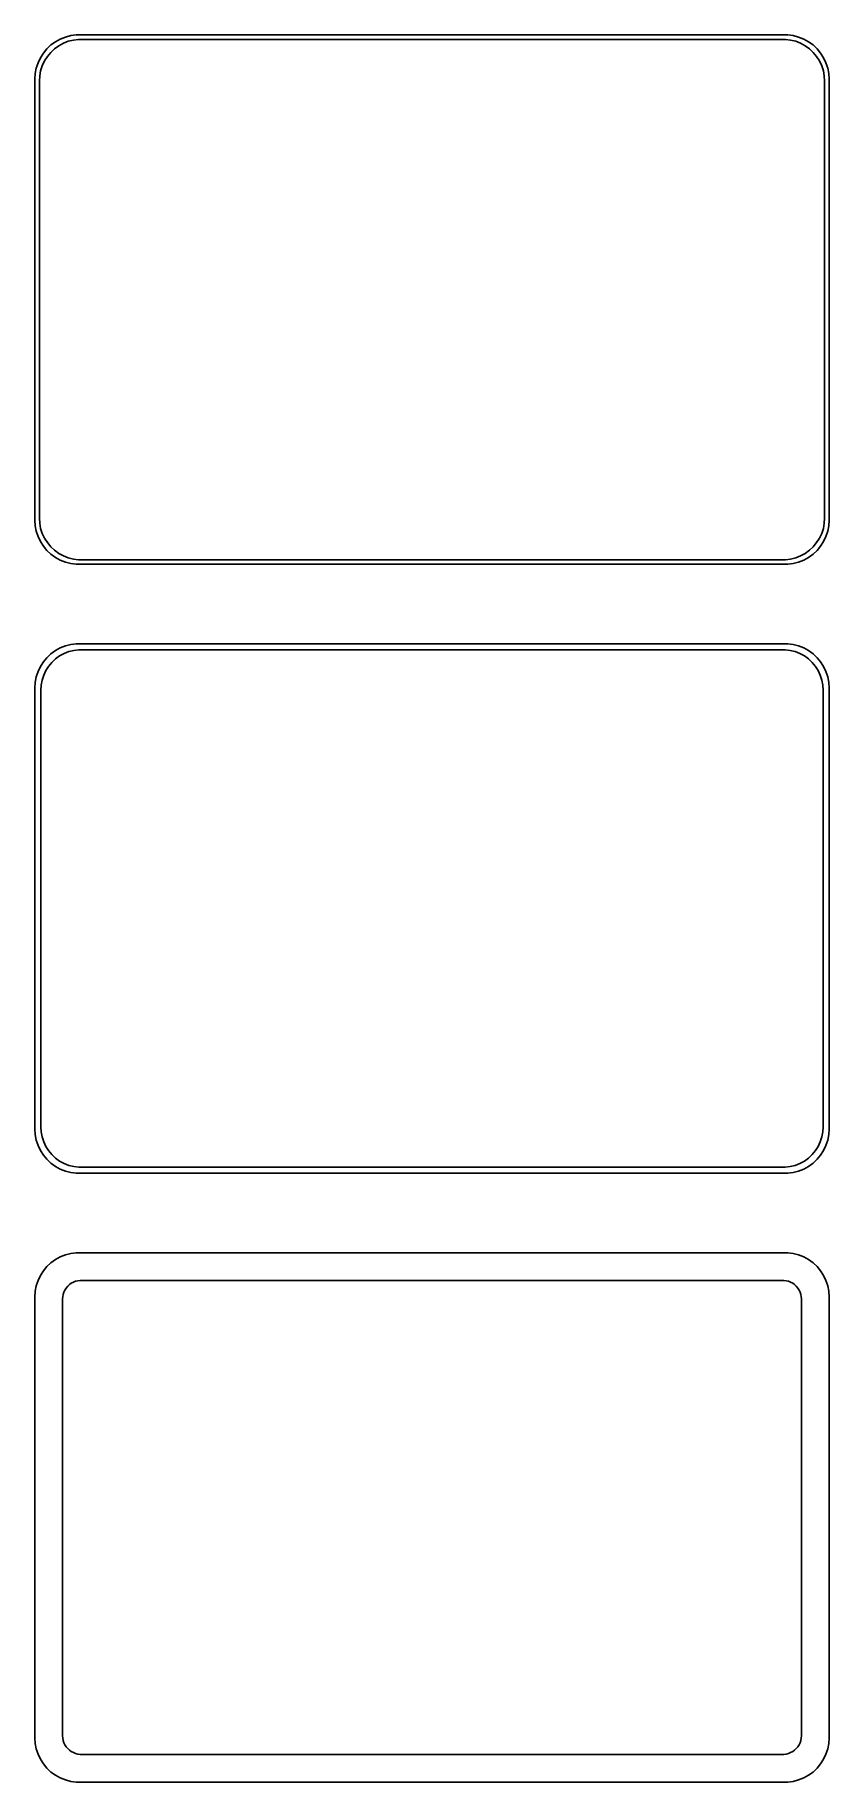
# Model space of a CAD drawing. Header units: metres. Extents: x -45 to 45, y 177 to 375.
import ezdxf

# ---------------------------------------------------------------- set-up
doc = ezdxf.new("R2010")
doc.units = ezdxf.units.M

msp = doc.modelspace()

# ---------------------------------------------------------------- linework, layer by layer
for p, q in [((-42.6791, 374.222), (-43.1871, 373.853)), ((-42.1289, 374.524), (-42.6791, 374.222)), ((-41.5451, 374.755), (-42.1289, 374.524)), ((-41.7724, 374.048), (-41.2178, 374.268)), ((-40.9369, 374.911), (-41.5451, 374.755)), ((-41.2178, 374.268), (-40.6401, 374.416)), ((-40.3139, 374.99), (-40.9369, 374.911)), ((-40.6401, 374.416), (-40.0482, 374.491)), ((40.3139, 374.99), (-40.3139, 374.99)), ((-40.0482, 374.491), (40.0482, 374.491)), ((40.0482, 374.491), (40.6401, 374.416)), ((40.9369, 374.911), (40.3139, 374.99)), ((40.6401, 374.416), (41.2178, 374.268)), ((41.5451, 374.755), (40.9369, 374.911)), ((41.2178, 374.268), (41.7724, 374.048)), ((42.1289, 374.524), (41.5451, 374.755)), ((42.6791, 374.222), (42.1289, 374.524)), ((43.1871, 373.853), (42.6791, 374.222)), ((-44.3815, 372.409), (-44.6489, 371.841)), ((-44.0451, 372.939), (-44.3815, 372.409)), ((-43.6448, 373.423), (-44.0451, 372.939)), ((-43.9124, 372.038), (-43.5928, 372.542)), ((-43.1871, 373.853), (-43.6448, 373.423)), ((-43.5928, 372.542), (-43.2126, 373.002)), ((-43.2126, 373.002), (-42.7778, 373.41)), ((-42.7778, 373.41), (-42.2952, 373.761)), ((-42.2952, 373.761), (-41.7724, 374.048)), ((41.7724, 374.048), (42.2952, 373.761)), ((42.2952, 373.761), (42.7778, 373.41)), ((42.7778, 373.41), (43.2126, 373.002)), ((43.6448, 373.423), (43.1871, 373.853)), ((43.2126, 373.002), (43.5928, 372.542)), ((43.5928, 372.542), (43.9124, 372.038)), ((44.0451, 372.939), (43.6448, 373.423)), ((44.3815, 372.409), (44.0451, 372.939)), ((44.6489, 371.841), (44.3815, 372.409)), ((-44.9606, 370.627), (-45, 370)), ((-44.8429, 371.243), (-44.9606, 370.627)), ((-44.6489, 371.841), (-44.8429, 371.243)), ((-44.5, 369.75), (-44.4625, 370.345)), ((-44.4625, 370.345), (-44.3508, 370.931)), ((-44.3508, 370.931), (-44.1664, 371.499)), ((-44.1664, 371.499), (-43.9124, 372.038)), ((43.9124, 372.038), (44.1664, 371.499)), ((44.1664, 371.499), (44.3508, 370.931)), ((44.3508, 370.931), (44.4625, 370.345)), ((44.4625, 370.345), (44.5, 369.75)), ((44.8429, 371.243), (44.6489, 371.841)), ((44.9606, 370.627), (44.8429, 371.243)), ((45, 370), (44.9606, 370.627)), ((-45, 370), (-45, 320)), ((-44.5, 320.25), (-44.5, 369.75)), ((44.5, 369.75), (44.5, 320.25)), ((45, 320), (45, 370)), ((-45, 320), (-44.9606, 319.373)), ((-44.9606, 319.373), (-44.8429, 318.757)), ((-44.8429, 318.757), (-44.6489, 318.159)), ((-44.4625, 319.655), (-44.5, 320.25)), ((-44.3508, 319.069), (-44.4625, 319.655)), ((-44.1664, 318.501), (-44.3508, 319.069)), ((44.3508, 319.069), (44.1664, 318.501)), ((44.4625, 319.655), (44.3508, 319.069)), ((44.5, 320.25), (44.4625, 319.655)), ((44.6489, 318.159), (44.8429, 318.757)), ((44.8429, 318.757), (44.9606, 319.373)), ((44.9606, 319.373), (45, 320)), ((-44.6489, 318.159), (-44.3815, 317.591)), ((-44.3815, 317.591), (-44.0451, 317.061)), ((-43.9124, 317.962), (-44.1664, 318.501)), ((-44.0451, 317.061), (-43.6448, 316.577)), ((-43.5928, 317.458), (-43.9124, 317.962)), ((-43.2126, 316.998), (-43.5928, 317.458)), ((-42.7778, 316.59), (-43.2126, 316.998)), ((43.2126, 316.998), (42.7778, 316.59)), ((43.5928, 317.458), (43.2126, 316.998)), ((43.9124, 317.962), (43.5928, 317.458)), ((43.6448, 316.577), (44.0451, 317.061)), ((44.1664, 318.501), (43.9124, 317.962)), ((44.0451, 317.061), (44.3815, 317.591)), ((44.3815, 317.591), (44.6489, 318.159)), ((-43.6448, 316.577), (-43.1871, 316.147)), ((-43.1871, 316.147), (-42.6791, 315.778)), ((-42.2952, 316.239), (-42.7778, 316.59)), ((-42.6791, 315.778), (-42.1289, 315.476)), ((-41.7724, 315.952), (-42.2952, 316.239)), ((-42.1289, 315.476), (-41.5451, 315.245)), ((-41.2178, 315.732), (-41.7724, 315.952)), ((-41.5451, 315.245), (-40.9369, 315.089)), ((-40.6401, 315.584), (-41.2178, 315.732)), ((-40.9369, 315.089), (-40.3139, 315.01)), ((-40.0482, 315.509), (-40.6401, 315.584)), ((-40.3139, 315.01), (40.3139, 315.01)), ((40.0482, 315.509), (-40.0482, 315.509)), ((40.6401, 315.584), (40.0482, 315.509)), ((40.3139, 315.01), (40.9369, 315.089)), ((41.2178, 315.732), (40.6401, 315.584)), ((40.9369, 315.089), (41.5451, 315.245)), ((41.7724, 315.952), (41.2178, 315.732)), ((41.5451, 315.245), (42.1289, 315.476)), ((42.2952, 316.239), (41.7724, 315.952)), ((42.1289, 315.476), (42.6791, 315.778)), ((42.7778, 316.59), (42.2952, 316.239)), ((42.6791, 315.778), (43.1871, 316.147)), ((43.1871, 316.147), (43.6448, 316.577)), ((-42.6791, 305.222), (-43.1871, 304.853)), ((-42.1289, 305.524), (-42.6791, 305.222)), ((-42.2032, 304.616), (-41.6994, 304.893)), ((-41.5451, 305.755), (-42.1289, 305.524)), ((-41.6994, 304.893), (-41.1648, 305.104)), ((-40.9369, 305.911), (-41.5451, 305.755)), ((-41.1648, 305.104), (-40.6079, 305.247)), ((-40.3139, 305.99), (-40.9369, 305.911)), ((-40.6079, 305.247), (-40.0375, 305.319)), ((40.3139, 305.99), (-40.3139, 305.99)), ((-40.0375, 305.319), (40.0375, 305.319)), ((40.0375, 305.319), (40.6079, 305.247)), ((40.9369, 305.911), (40.3139, 305.99)), ((40.6079, 305.247), (41.1648, 305.104)), ((41.5451, 305.755), (40.9369, 305.911)), ((41.1648, 305.104), (41.6994, 304.893)), ((42.1289, 305.524), (41.5451, 305.755)), ((41.6994, 304.893), (42.2032, 304.616)), ((42.6791, 305.222), (42.1289, 305.524)), ((43.1871, 304.853), (42.6791, 305.222)), ((-44.3815, 303.409), (-44.6489, 302.841)), ((-44.0451, 303.939), (-44.3815, 303.409)), ((-43.6448, 304.423), (-44.0451, 303.939)), ((-44.0069, 302.435), (-43.7621, 302.956)), ((-43.7621, 302.956), (-43.454, 303.441)), ((-43.1871, 304.853), (-43.6448, 304.423)), ((-43.454, 303.441), (-43.0875, 303.884)), ((-43.0875, 303.884), (-42.6684, 304.278)), ((-42.6684, 304.278), (-42.2032, 304.616)), ((42.2032, 304.616), (42.6684, 304.278)), ((42.6684, 304.278), (43.0875, 303.884)), ((43.0875, 303.884), (43.454, 303.441)), ((43.6448, 304.423), (43.1871, 304.853)), ((43.454, 303.441), (43.7621, 302.956)), ((44.0451, 303.939), (43.6448, 304.423)), ((43.7621, 302.956), (44.0069, 302.435)), ((44.3815, 303.409), (44.0451, 303.939)), ((44.6489, 302.841), (44.3815, 303.409)), ((-44.9606, 301.627), (-45, 301)), ((-45, 301), (-45, 251)), ((-44.8429, 302.243), (-44.9606, 301.627)), ((-44.6489, 302.841), (-44.8429, 302.243)), ((-44.3284, 300.75), (-44.2923, 301.324)), ((-44.2923, 301.324), (-44.1846, 301.889)), ((-44.1846, 301.889), (-44.0069, 302.435)), ((44.0069, 302.435), (44.1846, 301.889)), ((44.1846, 301.889), (44.2923, 301.324)), ((44.2923, 301.324), (44.3284, 300.75)), ((44.8429, 302.243), (44.6489, 302.841)), ((44.9606, 301.627), (44.8429, 302.243)), ((45, 301), (44.9606, 301.627)), ((45, 251), (45, 301)), ((-44.3284, 251.25), (-44.3284, 300.75)), ((44.3284, 300.75), (44.3284, 251.25)), ((-45, 251), (-44.9606, 250.373)), ((-44.9606, 250.373), (-44.8429, 249.757)), ((-44.8429, 249.757), (-44.6489, 249.159)), ((-44.2923, 250.676), (-44.3284, 251.25)), ((-44.1846, 250.111), (-44.2923, 250.676)), ((-44.0069, 249.565), (-44.1846, 250.111)), ((-43.7621, 249.044), (-44.0069, 249.565)), ((44.0069, 249.565), (43.7621, 249.044)), ((44.1846, 250.111), (44.0069, 249.565)), ((44.2923, 250.676), (44.1846, 250.111)), ((44.3284, 251.25), (44.2923, 250.676)), ((44.6489, 249.159), (44.8429, 249.757)), ((44.8429, 249.757), (44.9606, 250.373)), ((44.9606, 250.373), (45, 251)), ((-44.6489, 249.159), (-44.3815, 248.591)), ((-44.3815, 248.591), (-44.0451, 248.061)), ((-44.0451, 248.061), (-43.6448, 247.577)), ((-43.454, 248.559), (-43.7621, 249.044)), ((-43.6448, 247.577), (-43.1871, 247.147)), ((-43.0875, 248.116), (-43.454, 248.559)), ((-42.6684, 247.722), (-43.0875, 248.116)), ((-42.2032, 247.384), (-42.6684, 247.722)), ((42.6684, 247.722), (42.2032, 247.384)), ((43.0875, 248.116), (42.6684, 247.722)), ((43.454, 248.559), (43.0875, 248.116)), ((43.1871, 247.147), (43.6448, 247.577)), ((43.7621, 249.044), (43.454, 248.559)), ((43.6448, 247.577), (44.0451, 248.061)), ((44.0451, 248.061), (44.3815, 248.591)), ((44.3815, 248.591), (44.6489, 249.159)), ((-43.1871, 247.147), (-42.6791, 246.778)), ((-42.6791, 246.778), (-42.1289, 246.476)), ((-41.6994, 247.107), (-42.2032, 247.384)), ((-42.1289, 246.476), (-41.5451, 246.245)), ((-41.1648, 246.896), (-41.6994, 247.107)), ((-41.5451, 246.245), (-40.9369, 246.089)), ((-40.6079, 246.753), (-41.1648, 246.896)), ((-40.9369, 246.089), (-40.3139, 246.01)), ((-40.0375, 246.681), (-40.6079, 246.753)), ((-40.3139, 246.01), (40.3139, 246.01)), ((40.0375, 246.681), (-40.0375, 246.681)), ((40.6079, 246.753), (40.0375, 246.681)), ((40.3139, 246.01), (40.9369, 246.089)), ((41.1648, 246.896), (40.6079, 246.753)), ((40.9369, 246.089), (41.5451, 246.245)), ((41.6994, 247.107), (41.1648, 246.896)), ((41.5451, 246.245), (42.1289, 246.476)), ((42.2032, 247.384), (41.6994, 247.107)), ((42.1289, 246.476), (42.6791, 246.778)), ((42.6791, 246.778), (43.1871, 247.147)), ((-43.1871, 235.853), (-43.6448, 235.423)), ((-42.6791, 236.222), (-43.1871, 235.853)), ((-42.1289, 236.524), (-42.6791, 236.222)), ((-41.5451, 236.755), (-42.1289, 236.524)), ((-40.9369, 236.911), (-41.5451, 236.755)), ((-40.3139, 236.99), (-40.9369, 236.911)), ((40.3139, 236.99), (-40.3139, 236.99)), ((40.9369, 236.911), (40.3139, 236.99)), ((41.5451, 236.755), (40.9369, 236.911)), ((42.1289, 236.524), (41.5451, 236.755)), ((42.6791, 236.222), (42.1289, 236.524)), ((43.1871, 235.853), (42.6791, 236.222)), ((43.6448, 235.423), (43.1871, 235.853)), ((-44.6489, 233.841), (-44.8429, 233.243)), ((-44.3815, 234.409), (-44.6489, 233.841)), ((-44.0451, 234.939), (-44.3815, 234.409)), ((-43.6448, 235.423), (-44.0451, 234.939)), ((-40.8804, 233.531), (-40.6482, 233.659)), ((-40.6482, 233.659), (-40.4019, 233.756)), ((-40.4019, 233.756), (-40.1453, 233.822)), ((-40.1453, 233.822), (-39.8825, 233.855)), ((-39.8825, 233.855), (39.8825, 233.855)), ((39.8825, 233.855), (40.1453, 233.822)), ((40.1453, 233.822), (40.4019, 233.756)), ((40.4019, 233.756), (40.6482, 233.659)), ((40.6482, 233.659), (40.8804, 233.531)), ((44.0451, 234.939), (43.6448, 235.423)), ((44.3815, 234.409), (44.0451, 234.939)), ((44.6489, 233.841), (44.3815, 234.409)), ((44.8429, 233.243), (44.6489, 233.841)), ((-44.9606, 232.627), (-45, 232)), ((-45, 232), (-45, 182)), ((-44.8429, 233.243), (-44.9606, 232.627)), ((-41.8596, 231.75), (-41.843, 232.014)), ((-41.8596, 182.25), (-41.8596, 231.75)), ((-41.843, 232.014), (-41.7934, 232.275)), ((-41.7934, 232.275), (-41.7115, 232.527)), ((-41.7115, 232.527), (-41.5987, 232.766)), ((-41.5987, 232.766), (-41.4567, 232.99)), ((-41.4567, 232.99), (-41.2879, 233.194)), ((-41.2879, 233.194), (-41.0947, 233.375)), ((-41.0947, 233.375), (-40.8804, 233.531)), ((40.8804, 233.531), (41.0947, 233.375)), ((41.0947, 233.375), (41.2879, 233.194)), ((41.2879, 233.194), (41.4567, 232.99)), ((41.4567, 232.99), (41.5987, 232.766)), ((41.5987, 232.766), (41.7115, 232.527)), ((41.7115, 232.527), (41.7934, 232.275)), ((41.7934, 232.275), (41.843, 232.014)), ((41.843, 232.014), (41.8596, 231.75)), ((41.8596, 231.75), (41.8596, 182.25)), ((44.9606, 232.627), (44.8429, 233.243)), ((45, 232), (44.9606, 232.627)), ((45, 182), (45, 232)), ((-41.843, 181.986), (-41.8596, 182.25)), ((41.8596, 182.25), (41.843, 181.986)), ((-45, 182), (-44.9606, 181.373)), ((-44.9606, 181.373), (-44.8429, 180.757)), ((-44.8429, 180.757), (-44.6489, 180.159)), ((-41.7934, 181.725), (-41.843, 181.986)), ((-41.7115, 181.473), (-41.7934, 181.725)), ((-41.5987, 181.234), (-41.7115, 181.473)), ((-41.4567, 181.01), (-41.5987, 181.234)), ((-41.2879, 180.806), (-41.4567, 181.01)), ((-41.0947, 180.625), (-41.2879, 180.806)), ((-40.8804, 180.469), (-41.0947, 180.625)), ((-40.6482, 180.341), (-40.8804, 180.469)), ((-40.4019, 180.244), (-40.6482, 180.341)), ((-40.1453, 180.178), (-40.4019, 180.244)), ((-39.8825, 180.145), (-40.1453, 180.178)), ((40.1453, 180.178), (39.8825, 180.145)), ((40.4019, 180.244), (40.1453, 180.178)), ((40.6482, 180.341), (40.4019, 180.244)), ((40.8804, 180.469), (40.6482, 180.341)), ((41.0947, 180.625), (40.8804, 180.469)), ((41.2879, 180.806), (41.0947, 180.625)), ((41.4567, 181.01), (41.2879, 180.806)), ((41.5987, 181.234), (41.4567, 181.01)), ((41.7115, 181.473), (41.5987, 181.234)), ((41.7934, 181.725), (41.7115, 181.473)), ((41.843, 181.986), (41.7934, 181.725)), ((44.6489, 180.159), (44.8429, 180.757)), ((44.8429, 180.757), (44.9606, 181.373)), ((44.9606, 181.373), (45, 182)), ((-44.6489, 180.159), (-44.3815, 179.591)), ((-44.3815, 179.591), (-44.0451, 179.061)), ((-44.0451, 179.061), (-43.6448, 178.577)), ((-43.6448, 178.577), (-43.1871, 178.147)), ((39.8825, 180.145), (-39.8825, 180.145)), ((43.1871, 178.147), (43.6448, 178.577)), ((43.6448, 178.577), (44.0451, 179.061)), ((44.0451, 179.061), (44.3815, 179.591)), ((44.3815, 179.591), (44.6489, 180.159)), ((-43.1871, 178.147), (-42.6791, 177.778)), ((-42.6791, 177.778), (-42.1289, 177.476)), ((-42.1289, 177.476), (-41.5451, 177.245)), ((-41.5451, 177.245), (-40.9369, 177.089)), ((-40.9369, 177.089), (-40.3139, 177.01)), ((-40.3139, 177.01), (40.3139, 177.01)), ((40.3139, 177.01), (40.9369, 177.089)), ((40.9369, 177.089), (41.5451, 177.245)), ((41.5451, 177.245), (42.1289, 177.476)), ((42.1289, 177.476), (42.6791, 177.778)), ((42.6791, 177.778), (43.1871, 178.147))]:
    msp.add_line(p, q)

doc.saveas('drawing.dxf')
